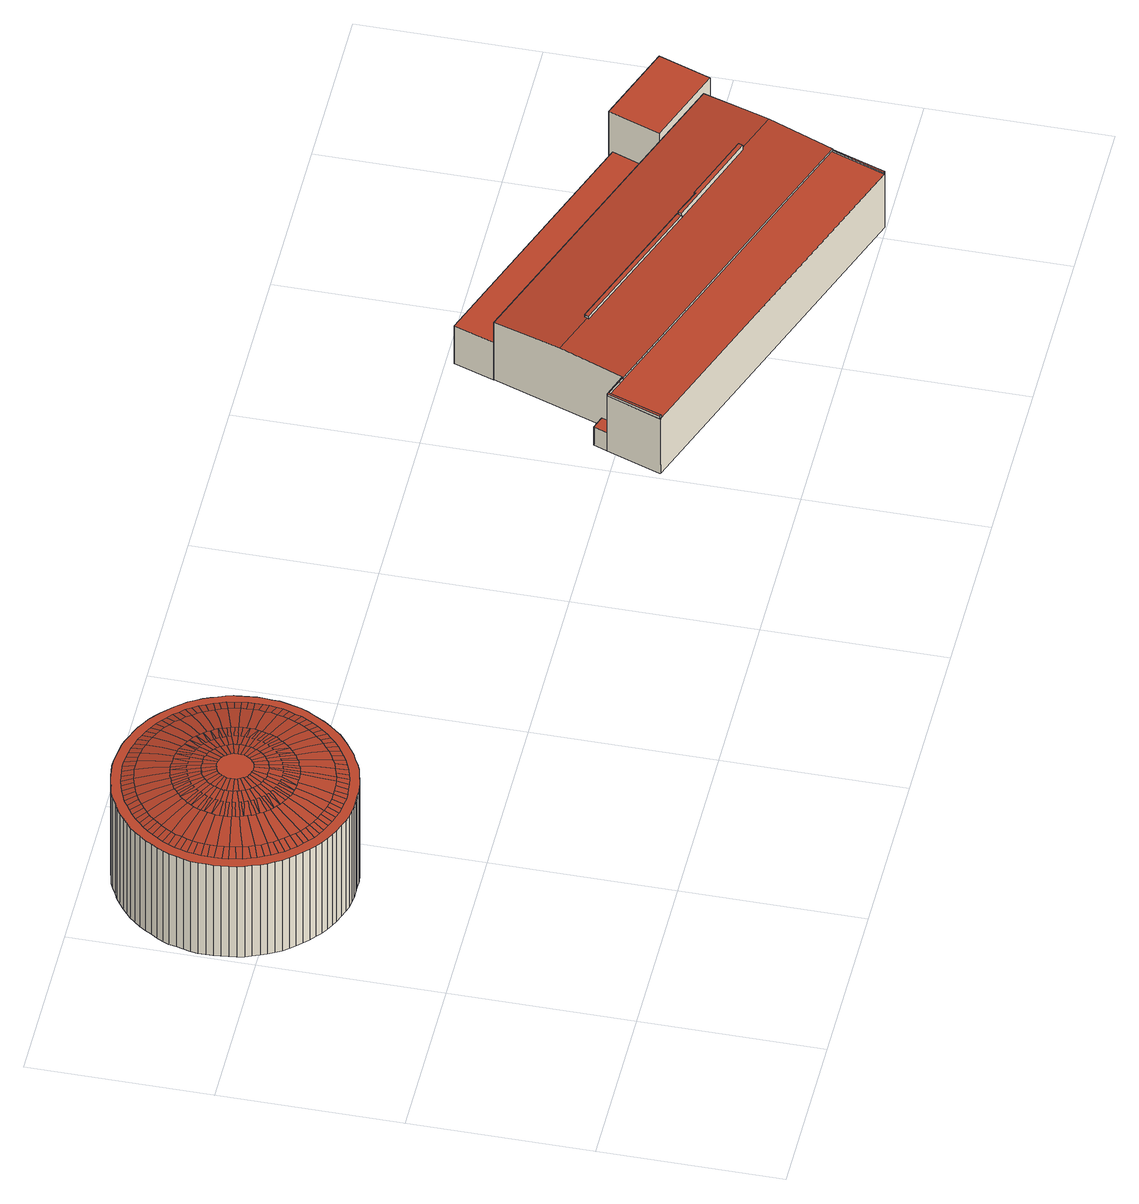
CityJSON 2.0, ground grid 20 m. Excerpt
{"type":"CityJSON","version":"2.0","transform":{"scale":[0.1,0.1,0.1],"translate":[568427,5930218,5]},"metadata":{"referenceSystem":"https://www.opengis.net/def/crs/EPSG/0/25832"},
"CityObjects":{
"building1":{"type":"Building","attributes":{"Grundfläche 2D":"514.789295","Grundhöhe NN":"5.382"},"geometry":[{"type":"Solid","lod":"3","boundaries":[[[[0,1,2,3,4,5,6,7,8,9,10,11,12,13,14,15,16,17,18,19,20,21,22,23,24,25,26,27,28,29,30,31,32,33,34,35,36,37,38,39,40,41,42,43,44,45,46,47,48,49,50,51,52,53,54,55,56,57,58,59,60,61,62,63,64,65,66,67,68,69,70,71,72,73,74,75,76,77,78,79,80,81,82,83,84,85,86,87,88,89,90,91,92,93,94,95,96,97,98,99],[100,101,102,103,104,105,106,107,108,109,110,111,112,113,114,115,116,117,118,119,120,121,122,123,124,125,126,127,128,129,130,131,132,133,134,135,136,137,138,139,140,141,142,143,144,145,146,147,148,149,150,151,152,153,154,155,156,157,158,159,160,161,162,163,164,165,166,167,168,169,170,171,172,173,174,175,176,177,178,179,180,181,182,183,184,185,186,187,188,189,190,191,192,193,194,195,196,197,198,199]],[[200,201,202,203,204,205,206,207,208,209]],[[210,211,212,213,214,202,201,215]],[[216,217,218,219,220,212,211,221]],[[222,223,224,225,226,218,217,227]],[[228,229,230,231,232,224,223,233]],[[234,235,236,237,238,230,229,239]],[[240,241,242,243,244,236,235,245]],[[246,247,248,249,250,242,241,251]],[[252,253,254,255,256,248,247,257]],[[258,259,260,261,262,254,253,263]],[[264,265,266,267,268,260,259,269]],[[270,271,272,273,274,266,265,275]],[[276,277,278,279,280,272,271,281]],[[282,283,284,285,286,278,277,287]],[[288,289,290,291,292,284,283,293]],[[294,295,296,297,298,290,289,299]],[[300,301,302,303,304,296,295,305]],[[306,307,308,309,310,302,301,311]],[[312,313,314,315,316,308,307,317]],[[318,319,320,321,322,314,313,323]],[[324,325,326,327,328,320,319,329]],[[330,331,332,333,334,326,325,335]],[[336,337,338,339,340,332,331,341]],[[342,343,344,345,346,338,337,347]],[[348,349,350,351,352,344,343,353]],[[354,355,356,357,358,350,349,359]],[[360,361,362,363,364,356,355,365]],[[366,367,368,369,370,362,361,371]],[[372,373,374,375,376,368,367,377]],[[378,379,380,381,382,374,373,383]],[[384,385,386,387,388,380,379,389]],[[384,389,379,378,383,373,372,377,367,366,371,361,360,365,355,354,359,349,348,353,343,342,347,337,336,341,331,330,335,325,324,329,319,318,323,313,312,317,307,306,311,301,300,305,295,294,299,289,288,293,283,282,287,277,276,281,271,270,275,265,264,269,259,258,263,253,252,257,247,246,251,241,240,245,235,234,239,229,228,233,223,222,227,217,216,221,211,210,215,201,200,209,208,207,390,391,392,393,394,385]],[[393,392,395,396,397,386,385,394]],[[390,207,206,398,399,395,392,391]],[[203,400,401,402,403,404,405,206,205,204]],[[214,406,407,408,400,203,202]],[[212,409,410,411,406,214,213]],[[219,412,413,414,415,409,212,220]],[[226,416,417,418,419,412,219,218]],[[224,420,421,422,416,226,225]],[[231,423,424,425,420,224,232]],[[238,426,427,428,429,423,231,230]],[[236,430,431,432,426,238,237]],[[243,433,434,435,436,430,236,244]],[[250,437,438,439,433,243,242]],[[248,440,441,442,443,437,250,249]],[[255,444,445,446,447,440,248,256]],[[262,448,449,450,451,444,255,254]],[[260,452,453,454,448,262,261]],[[267,455,456,457,452,260,268]],[[274,458,459,460,461,455,267,266]],[[272,462,463,464,458,274,273]],[[279,465,466,467,468,462,272,280]],[[286,469,470,471,465,279,278]],[[284,472,473,474,475,469,286,285]],[[291,476,477,478,479,472,284,292]],[[298,480,481,482,483,476,291,290]],[[296,484,485,486,487,480,298,297]],[[303,488,489,490,484,296,304]],[[310,491,492,493,494,488,303,302]],[[308,495,496,497,491,310,309]],[[315,498,499,500,495,308,316]],[[322,501,502,503,504,498,315,314]],[[320,505,506,507,501,322,321]],[[327,508,509,510,505,320,328]],[[334,511,512,513,508,327,326]],[[332,514,515,516,511,334,333]],[[339,517,518,519,514,332,340]],[[346,520,521,522,517,339,338]],[[344,523,524,525,526,520,346,345]],[[351,527,528,529,530,523,344,352]],[[358,531,532,533,534,527,351,350]],[[356,535,536,537,531,358,357]],[[363,538,539,540,535,356,364]],[[370,541,542,543,544,538,363,362]],[[368,545,546,547,548,541,370,369]],[[375,549,550,551,552,545,368,376]],[[382,553,554,555,556,549,375,374]],[[380,557,558,559,553,382,381]],[[387,560,561,562,557,380,388]],[[397,563,564,565,566,560,387,386]],[[395,567,568,569,570,563,397,396]],[[398,571,572,573,574,567,395,399]],[[405,575,576,571,398,206]],[[408,577,402,401,400]],[[403,575,405,404]],[[411,578,408,407,406]],[[415,411,410,409]],[[419,414,413,412]],[[422,579,418,417,416]],[[425,580,422,421,420]],[[429,425,424,423]],[[432,581,428,427,426]],[[436,432,431,430]],[[439,582,435,434,433]],[[443,439,438,437]],[[447,442,441,440]],[[451,446,445,444]],[[454,583,450,449,448]],[[457,584,454,453,452]],[[461,457,456,455]],[[464,585,460,459,458]],[[468,464,463,462]],[[471,586,467,466,465]],[[475,471,470,469]],[[479,474,473,472]],[[483,478,477,476]],[[487,482,481,480]],[[490,587,486,485,484]],[[494,490,489,488]],[[497,588,493,492,491]],[[500,589,497,496,495]],[[504,500,499,498]],[[507,590,503,502,501]],[[510,591,507,506,505]],[[513,592,510,509,508]],[[516,593,513,512,511]],[[519,594,516,515,514]],[[522,595,519,518,517]],[[526,522,521,520]],[[530,525,524,523]],[[534,529,528,527]],[[537,596,533,532,531]],[[540,597,537,536,535]],[[544,540,539,538]],[[548,543,542,541]],[[552,547,546,545]],[[556,551,550,549]],[[559,598,555,554,553]],[[562,599,559,558,557]],[[566,562,561,560]],[[570,565,564,563]],[[574,569,568,567]],[[576,573,572,571]],[[577,600,601,602,603,604,605,575,403,402]],[[578,606,607,608,601,600,577,408]],[[415,609,610,611,607,606,578,411]],[[419,612,613,614,610,609,415,414]],[[579,615,616,617,613,612,419,418]],[[580,618,619,620,616,615,579,422]],[[429,621,622,623,619,618,580,425]],[[581,624,625,626,622,621,429,428]],[[436,627,628,629,625,624,581,432]],[[582,630,631,632,628,627,436,435]],[[443,633,634,635,631,630,582,439]],[[447,636,637,638,634,633,443,442]],[[451,639,640,641,637,636,447,446]],[[583,642,643,644,640,639,451,450]],[[584,645,646,647,643,642,583,454]],[[461,648,649,650,646,645,584,457]],[[585,651,652,653,649,648,461,460]],[[468,654,655,656,652,651,585,464]],[[586,657,658,659,655,654,468,467]],[[475,660,661,662,658,657,586,471]],[[479,663,664,665,661,660,475,474]],[[483,666,667,668,664,663,479,478]],[[487,669,670,671,667,666,483,482]],[[587,672,673,674,670,669,487,486]],[[494,675,676,677,673,672,587,490]],[[588,678,679,680,676,675,494,493]],[[589,681,682,683,679,678,588,497]],[[504,684,685,686,682,681,589,500]],[[590,687,688,689,685,684,504,503]],[[591,690,691,692,688,687,590,507]],[[592,693,694,695,691,690,591,510]],[[593,696,697,698,694,693,592,513]],[[594,699,700,701,697,696,593,516]],[[595,702,703,704,700,699,594,519]],[[526,705,706,707,703,702,595,522]],[[530,708,709,710,706,705,526,525]],[[534,711,712,713,709,708,530,529]],[[596,714,715,716,712,711,534,533]],[[597,717,718,719,715,714,596,537]],[[544,720,721,722,718,717,597,540]],[[548,723,724,725,721,720,544,543]],[[552,726,727,728,724,723,548,547]],[[556,729,730,731,727,726,552,551]],[[598,732,733,734,730,729,556,555]],[[599,735,736,737,733,732,598,559]],[[566,738,739,740,736,735,599,562]],[[570,741,742,743,739,738,566,565]],[[574,744,745,746,742,741,570,569]],[[576,747,748,749,745,744,574,573]],[[605,604,748,747,576,575]],[[198,197,603,602]],[[199,198,602,601]],[[197,196,604,603]],[[100,199,601,608]],[[101,100,608,607]],[[102,101,607,611]],[[103,102,611,610]],[[104,103,610,614]],[[105,104,614,613]],[[106,105,613,617]],[[107,106,617,616]],[[108,107,616,620]],[[109,108,620,619]],[[110,109,619,623]],[[111,110,623,622]],[[112,111,622,626]],[[113,112,626,625]],[[114,113,625,629]],[[115,114,629,628]],[[116,115,628,632]],[[117,116,632,631]],[[118,117,631,635]],[[119,118,635,634]],[[120,119,634,638]],[[121,120,638,637]],[[122,121,637,641]],[[123,122,641,640]],[[124,123,640,644]],[[125,124,644,643]],[[126,125,643,647]],[[127,126,647,646]],[[128,127,646,650]],[[129,128,650,649]],[[130,129,649,653]],[[131,130,653,652]],[[132,131,652,656]],[[133,132,656,655]],[[134,133,655,659]],[[135,134,659,658]],[[136,135,658,662]],[[137,136,662,661]],[[138,137,661,665]],[[139,138,665,664]],[[140,139,664,668]],[[141,140,668,667]],[[142,141,667,671]],[[143,142,671,670]],[[144,143,670,674]],[[145,144,674,673]],[[146,145,673,677]],[[147,146,677,676]],[[148,147,676,680]],[[149,148,680,679]],[[150,149,679,683]],[[151,150,683,682]],[[152,151,682,686]],[[153,152,686,685]],[[154,153,685,689]],[[155,154,689,688]],[[156,155,688,692]],[[157,156,692,691]],[[158,157,691,695]],[[159,158,695,694]],[[160,159,694,698]],[[161,160,698,697]],[[162,161,697,701]],[[163,162,701,700]],[[164,163,700,704]],[[165,164,704,703]],[[166,165,703,707]],[[167,166,707,706]],[[168,167,706,710]],[[169,168,710,709]],[[170,169,709,713]],[[171,170,713,712]],[[172,171,712,716]],[[173,172,716,715]],[[174,173,715,719]],[[175,174,719,718]],[[176,175,718,722]],[[177,176,722,721]],[[178,177,721,725]],[[179,178,725,724]],[[180,179,724,728]],[[181,180,728,727]],[[182,181,727,731]],[[183,182,731,730]],[[184,183,730,734]],[[185,184,734,733]],[[186,185,733,737]],[[187,186,737,736]],[[188,187,736,740]],[[189,188,740,739]],[[190,189,739,743]],[[191,190,743,742]],[[192,191,742,746]],[[193,192,746,745]],[[194,193,745,749]],[[195,194,749,748]],[[196,195,748,604]],[[750,751,2,1]],[[751,752,3,2]],[[752,753,4,3]],[[753,754,5,4]],[[754,755,6,5]],[[756,750,1,0]],[[757,758,94,93]],[[758,759,95,94]],[[759,760,96,95]],[[760,761,97,96]],[[761,762,98,97]],[[762,763,99,98]],[[763,756,0,99]],[[755,764,7,6]],[[764,765,8,7]],[[765,766,9,8]],[[766,767,10,9]],[[767,768,11,10]],[[768,769,12,11]],[[769,770,13,12]],[[770,771,14,13]],[[771,772,15,14]],[[772,773,16,15]],[[773,774,17,16]],[[774,775,18,17]],[[775,776,19,18]],[[776,777,20,19]],[[777,778,21,20]],[[778,779,22,21]],[[779,780,23,22]],[[780,781,24,23]],[[781,782,25,24]],[[782,783,26,25]],[[783,784,27,26]],[[784,785,28,27]],[[785,786,29,28]],[[786,787,30,29]],[[787,788,31,30]],[[788,789,32,31]],[[789,790,33,32]],[[790,791,34,33]],[[791,792,35,34]],[[792,793,36,35]],[[793,794,37,36]],[[794,795,38,37]],[[795,796,39,38]],[[796,797,40,39]],[[797,798,41,40]],[[798,799,42,41]],[[799,800,43,42]],[[800,801,44,43]],[[801,802,45,44]],[[802,803,46,45]],[[803,804,47,46]],[[804,805,48,47]],[[805,806,49,48]],[[806,807,50,49]],[[807,808,51,50]],[[808,809,52,51]],[[809,810,53,52]],[[810,811,54,53]],[[811,812,55,54]],[[812,813,56,55]],[[813,814,57,56]],[[814,815,58,57]],[[815,816,59,58]],[[816,817,60,59]],[[817,818,61,60]],[[818,819,62,61]],[[819,820,63,62]],[[820,821,64,63]],[[821,822,65,64]],[[822,823,66,65]],[[823,824,67,66]],[[824,825,68,67]],[[825,826,69,68]],[[826,827,70,69]],[[827,828,71,70]],[[828,829,72,71]],[[829,830,73,72]],[[830,831,74,73]],[[831,832,75,74]],[[832,833,76,75]],[[833,834,77,76]],[[834,835,78,77]],[[835,836,79,78]],[[836,837,80,79]],[[837,838,81,80]],[[838,839,82,81]],[[839,840,83,82]],[[840,841,84,83]],[[841,842,85,84]],[[842,843,86,85]],[[843,844,87,86]],[[844,845,88,87]],[[845,846,89,88]],[[846,847,90,89]],[[847,848,91,90]],[[848,849,92,91]],[[849,757,93,92]],[[757,849,848,847,846,845,844,843,842,841,840,839,838,837,836,835,834,833,832,831,830,829,828,827,826,825,824,823,822,821,820,819,818,817,816,815,814,813,812,811,810,809,808,807,806,805,804,803,802,801,800,799,798,797,796,795,794,793,792,791,790,789,788,787,786,785,784,783,782,781,780,779,778,777,776,775,774,773,772,771,770,769,768,767,766,765,764,755,754,753,752,751,750,756,763,762,761,760,759,758]]]],"semantics":{"surfaces":[{"type":"RoofSurface"},{"type":"WallSurface"},{"type":"GroundSurface"}],"values":[[0,0,0,0,0,0,0,0,0,0,0,0,0,0,0,0,0,0,0,0,0,0,0,0,0,0,0,0,0,0,0,0,0,0,0,0,0,0,0,0,0,0,0,0,0,0,0,0,0,0,0,0,0,0,0,0,0,0,0,0,0,0,0,0,0,0,0,0,0,0,0,0,0,0,0,0,0,0,0,0,0,0,0,0,0,0,0,0,0,0,0,0,0,0,0,0,0,0,0,0,0,0,0,0,0,0,0,0,0,0,0,0,0,0,0,0,0,0,0,0,0,0,0,0,0,0,0,0,0,0,0,0,0,0,0,0,0,0,0,0,0,0,0,0,0,0,0,0,0,0,0,0,0,0,0,0,0,0,0,0,0,0,0,0,0,0,0,0,0,0,0,0,0,0,0,0,0,0,0,0,0,0,0,0,0,0,0,0,0,0,0,0,0,0,0,0,0,0,0,0,0,0,0,0,0,0,0,0,0,0,0,0,0,0,0,0,0,0,0,0,0,0,0,0,0,0,0,0,0,0,0,0,0,0,0,0,0,0,0,0,0,0,0,0,0,0,0,0,0,0,0,0,0,0,0,0,0,0,0,0,0,0,0,0,0,0,0,0,0,0,0,0,0,0,0,0,0,0,0,0,0,0,0,0,0,1,1,1,1,1,1,1,1,1,1,1,1,1,1,1,1,1,1,1,1,1,1,1,1,1,1,1,1,1,1,1,1,1,1,1,1,1,1,1,1,1,1,1,1,1,1,1,1,1,1,1,1,1,1,1,1,1,1,1,1,1,1,1,1,1,1,1,1,1,1,1,1,1,1,1,1,1,1,1,1,1,1,1,1,1,1,1,1,1,1,1,1,1,1,1,1,1,1,1,1,2]]}}]},
"building2":{"type":"Building","attributes":{"Grundfläche 2D":"909.849297","Grundhöhe NN":"5.181"},"children":["building2-1","building2-2","building2-3","building2-4"],"geometry":[{"type":"Solid","lod":"3","boundaries":[[[[850,851,852,853,854,855,856,857,858]],[[859,860,861,862,863,864]],[[865,866,867,862,861,860,859]],[[868,869,870,871]],[[869,858,857,872,873,870]],[[851,850,858,869,874,875,876]],[[853,852,851,876,877]],[[854,853,877,878]],[[866,865,859,864,879,872,857,856]],[[854,880,867,866,856,855]],[[862,867,880,854,878,881,863]],[[864,863,881,879]],[[871,870,873,882]],[[868,871,882,883]],[[869,868,883,874]],[[872,879,881,878,877,876,875,874,883,882,873]]]],"semantics":{"surfaces":[{"type":"RoofSurface"},{"type":"WallSurface"},{"type":"GroundSurface"}],"values":[[0,0,0,0,1,1,1,1,1,1,1,1,1,1,1,2]]}}]},
"building2-1":{"type":"BuildingInstallation","parents":["building2"],"geometry":[{"type":"MultiSurface","lod":"3","boundaries":[[[884,880,885,886]],[[886,885,855,852]],[[884,886,852,853]],[[880,884,853,854]],[[885,880,854,855]]],"semantics":{"surfaces":[{"type":"RoofSurface"},{"type":"WallSurface"}],"values":[0,1,1,1,1]}}]},
"building2-2":{"type":"BuildingInstallation","parents":["building2"],"geometry":[{"type":"MultiSurface","lod":"3","boundaries":[[[887,866,865,888,889,890]],[[857,858,888,865]],[[858,850,889,888]],[[890,889,850,891]],[[887,890,891,892]],[[856,866,887,892]],[[866,856,857,865]]],"semantics":{"surfaces":[{"type":"RoofSurface"},{"type":"WallSurface"}],"values":[0,1,1,1,1,1,1]}}]},
"building2-3":{"type":"BuildingInstallation","parents":["building2"],"geometry":[{"type":"MultiSurface","lod":"3","boundaries":[[[893,894,895,896,897,898,899]],[[896,900,901,897]],[[898,897,901,902]],[[902,860,903,893,899,898]],[[894,893,903,904]]],"semantics":{"surfaces":[{"type":"RoofSurface"},{"type":"WallSurface"}],"values":[0,1,1,1,1]}}]},
"building2-4":{"type":"BuildingInstallation","parents":["building2"],"geometry":[{"type":"MultiSurface","lod":"3","boundaries":[[[905,906,907,908,909,910,911,912]],[[894,904,913,910,909]],[[913,861,914,912,911,910]],[[905,912,914,915]],[[915,916,906,905]],[[900,896,907,906,916]],[[896,895,894,909,908,907]]],"semantics":{"surfaces":[{"type":"RoofSurface"},{"type":"WallSurface"}],"values":[0,1,1,1,1,1,1]}}]},
"building3":{"type":"Building","attributes":{"Grundfläche 2D":"147.894088","Grundhöhe NN":"5.118"},"geometry":[{"type":"Solid","lod":"3","boundaries":[[[[917,918,919,920]],[[921,922,920,919]],[[922,923,917,920]],[[923,924,918,917]],[[924,921,919,918]],[[924,923,922,921]]]],"semantics":{"surfaces":[{"type":"RoofSurface"},{"type":"WallSurface"},{"type":"GroundSurface"}],"values":[[0,1,1,1,1,2]]}}]},
"building4":{"type":"Building","attributes":{"Grundfläche 2D":"59.866404","Grundhöhe NN":"5.163"},"geometry":[{"type":"Solid","lod":"3","boundaries":[[[[925,926,927,928]],[[929,930,928,927]],[[930,931,925,928]],[[931,932,926,925]],[[932,929,927,926]],[[932,931,930,929]]]],"semantics":{"surfaces":[{"type":"RoofSurface"},{"type":"WallSurface"},{"type":"GroundSurface"}],"values":[[0,1,1,1,1,2]]}}]}
},
"vertices":[
[134,322,131],[142,322,131],[150,323,131],[158,325,131],[166,327,131],[174,329,131],[181,332,131],[188,336,131],[195,339,131],[202,344,131],[209,349,131],[215,354,131],[221,359,131],[226,365,131],[231,371,131],[236,378,131],[240,385,131],[244,392,131],[248,399,131],[251,406,131],[253,414,131],[255,422,131],[257,430,131],[257,438,131],[258,446,131],[258,454,131],[257,462,131],[256,470,131],[255,478,131],[253,486,131],[250,493,131],[247,501,131],[244,508,131],[240,515,131],[236,522,131],[231,528,131],[226,534,131],[220,540,131],[214,546,131],[208,551,131],[202,556,131],[195,560,131],[188,564,131],[181,567,131],[173,570,131],[165,573,131],[158,575,131],[150,576,131],[142,577,131],[134,578,131],[126,578,131],[118,577,131],[110,576,131],[102,574,131],[94,572,131],[86,570,131],[79,567,131],[72,563,131],[65,560,131],[58,555,131],[51,550,131],[45,545,131],[39,540,131],[34,534,131],[29,528,131],[24,521,131],[20,514,131],[16,507,131],[12,500,131],[9,493,131],[7,485,131],[5,477,131],[3,469,131],[2,461,131],[2,453,131],[2,445,131],[3,437,131],[4,429,131],[5,421,131],[7,413,131],[10,406,131],[13,398,131],[16,391,131],[20,384,131],[24,377,131],[29,371,131],[34,365,131],[40,359,131],[46,353,131],[52,348,131],[58,343,131],[65,339,131],[72,335,131],[79,332,131],[87,329,131],[95,326,131],[102,324,131],[110,323,131],[118,322,131],[126,322,131],[119,333,132],[112,334,132],[105,335,132],[98,337,132],[91,339,132],[84,342,132],[77,345,132],[71,348,132],[64,352,132],[58,357,132],[53,361,132],[47,366,132],[42,372,132],[37,377,132],[33,383,132],[29,390,132],[26,396,132],[22,403,132],[20,409,132],[17,417,132],[16,424,132],[14,431,132],[13,438,132],[13,446,132],[13,453,132],[13,460,132],[14,468,132],[15,475,132],[17,482,132],[19,489,132],[22,496,132],[25,503,132],[29,509,132],[33,515,132],[37,521,132],[42,527,132],[47,532,132],[52,537,132],[58,542,132],[64,546,132],[70,550,132],[76,554,132],[83,557,132],[90,560,132],[97,562,132],[104,564,132],[111,565,132],[119,566,132],[126,567,132],[133,567,132],[141,566,132],[148,565,132],[155,564,132],[162,562,132],[169,560,132],[176,557,132],[183,554,132],[189,551,132],[196,547,132],[202,542,132],[207,538,132],[213,533,132],[218,527,132],[223,522,132],[227,516,132],[231,510,132],[234,503,132],[238,496,132],[240,490,132],[243,483,132],[244,475,132],[246,468,132],[247,461,132],[247,454,132],[247,446,132],[247,439,132],[246,431,132],[245,424,132],[243,417,132],[240,410,132],[238,403,132],[235,397,132],[231,390,132],[227,384,132],[223,378,132],[218,372,132],[213,367,132],[208,362,132],[202,357,132],[196,353,132],[190,349,132],[184,345,132],[177,342,132],[170,339,132],[163,337,132],[156,335,132],[149,334,132],[141,333,132],[134,332,132],[127,332,132],[129,430,152],[128,430,152],[127,415,150],[129,415,150],[131,415,150],[133,415,150],[136,415,150],[133,430,152],[132,430,152],[131,430,152],[126,431,152],[125,431,152],[120,416,150],[122,415,150],[125,415,150],[127,430,152],[122,432,152],[121,432,152],[114,418,150],[116,417,150],[118,417,150],[123,431,152],[119,433,152],[118,434,152],[109,422,150],[110,421,150],[112,419,150],[120,433,152],[116,436,152],[115,437,152],[104,426,150],[105,425,150],[107,423,150],[117,435,152],[114,439,152],[113,440,152],[100,432,150],[101,430,150],[102,428,150],[115,438,152],[112,442,152],[112,443,152],[97,438,150],[98,436,150],[99,434,150],[113,441,152],[111,445,152],[111,446,152],[95,444,150],[96,442,150],[96,440,150],[111,444,152],[111,449,152],[111,450,152],[95,451,150],[95,448,150],[95,446,150],[111,448,152],[111,452,152],[111,454,152],[96,457,150],[95,455,150],[95,453,150],[111,451,152],[112,456,152],[112,457,152],[98,463,150],[97,461,150],[96,459,150],[111,455,152],[113,459,152],[114,460,152],[101,469,150],[100,467,150],[99,465,150],[113,458,152],[115,462,152],[116,463,152],[105,474,150],[104,473,150],[102,471,150],[115,461,152],[118,465,152],[119,466,152],[110,478,150],[108,477,150],[107,476,150],[117,464,152],[121,467,152],[122,467,152],[116,482,150],[114,481,150],[112,480,150],[120,466,152],[125,468,152],[126,468,152],[122,484,150],[120,483,150],[118,482,150],[123,468,152],[128,469,152],[129,469,152],[129,484,150],[127,484,150],[124,484,150],[127,469,152],[132,469,152],[133,469,152],[135,484,150],[133,484,150],[131,484,150],[131,469,152],[135,468,152],[136,468,152],[142,482,150],[140,483,150],[138,484,150],[134,468,152],[139,467,152],[140,466,152],[148,480,150],[146,481,150],[144,482,150],[138,467,152],[142,465,152],[143,464,152],[153,476,150],[151,477,150],[150,478,150],[141,466,152],[144,462,152],[145,461,152],[158,471,150],[156,473,150],[155,474,150],[144,463,152],[147,459,152],[147,458,152],[161,465,150],[160,467,150],[159,469,150],[146,460,152],[148,456,152],[149,455,152],[164,459,150],[163,461,150],[162,463,150],[148,457,152],[149,453,152],[149,451,152],[165,453,150],[164,455,150],[164,457,150],[149,454,152],[149,449,152],[149,448,152],[165,446,150],[165,449,150],[165,451,150],[149,450,152],[149,445,152],[149,444,152],[164,440,150],[164,442,150],[164,444,150],[149,447,152],[148,442,152],[147,441,152],[161,434,150],[162,436,150],[163,438,150],[148,443,152],[146,439,152],[145,438,152],[158,428,150],[159,430,150],[160,432,150],[147,440,152],[144,436,152],[143,435,152],[153,423,150],[155,425,150],[156,426,150],[145,437,152],[141,434,152],[140,433,152],[148,419,150],[150,421,150],[151,422,150],[142,434,152],[134,431,152],[135,431,152],[137,431,152],[138,432,152],[139,432,152],[142,417,150],[144,417,150],[146,418,150],[138,415,150],[140,416,150],[129,400,148],[132,400,148],[132,383,144],[136,383,144],[135,400,148],[138,400,148],[122,400,148],[125,400,148],[124,383,144],[116,402,148],[119,401,148],[116,384,144],[110,404,148],[113,403,148],[107,386,144],[111,385,144],[105,407,148],[107,405,148],[100,390,144],[104,388,144],[100,410,148],[102,408,148],[92,394,144],[95,414,148],[97,412,148],[86,399,144],[91,419,148],[93,416,148],[80,405,144],[83,402,144],[87,424,148],[89,421,148],[75,412,144],[84,430,148],[86,427,148],[70,419,144],[72,415,144],[82,435,148],[83,433,148],[67,427,144],[81,442,148],[81,439,148],[65,435,144],[66,431,144],[80,448,148],[80,445,148],[63,443,144],[64,439,144],[80,454,148],[80,451,148],[63,451,144],[63,447,144],[81,460,148],[81,457,148],[64,460,144],[83,466,148],[82,463,148],[66,468,144],[86,472,148],[84,469,148],[68,476,144],[67,472,144],[89,477,148],[87,475,148],[72,483,144],[92,482,148],[91,480,148],[77,490,144],[74,487,144],[97,487,148],[95,485,148],[82,497,144],[102,491,148],[99,489,148],[89,502,144],[86,500,144],[107,494,148],[104,492,148],[96,507,144],[92,505,144],[113,496,148],[110,495,148],[103,511,144],[99,509,144],[119,498,148],[116,497,148],[111,514,144],[107,512,144],[125,499,148],[122,499,148],[119,516,144],[131,499,148],[128,499,148],[128,516,144],[123,516,144],[138,499,148],[135,499,148],[136,516,144],[144,497,148],[141,498,148],[144,515,144],[150,495,148],[147,496,148],[152,513,144],[148,514,144],[155,492,148],[152,494,148],[160,509,144],[160,489,148],[158,491,148],[167,505,144],[165,485,148],[163,487,148],[174,500,144],[169,480,148],[167,483,148],[180,494,144],[173,475,148],[171,478,148],[185,487,144],[176,469,148],[174,472,148],[190,480,144],[178,464,148],[177,467,148],[193,472,144],[191,476,144],[179,457,148],[179,461,148],[195,464,144],[194,468,144],[180,451,148],[180,454,148],[197,456,144],[196,460,144],[180,445,148],[180,448,148],[197,448,144],[179,439,148],[179,442,148],[196,439,144],[177,433,148],[178,436,148],[194,431,144],[195,435,144],[174,427,148],[176,430,148],[192,423,144],[193,427,144],[171,422,148],[173,424,148],[188,416,144],[190,419,144],[167,417,148],[169,419,148],[183,409,144],[185,412,144],[163,412,148],[165,414,148],[177,402,144],[158,408,148],[161,410,148],[171,397,144],[153,405,148],[155,407,148],[164,392,144],[168,394,144],[147,403,148],[150,404,148],[157,388,144],[161,390,144],[141,401,148],[144,402,148],[149,385,144],[153,387,144],[141,383,144],[145,384,144],[128,383,144],[120,383,144],[96,392,144],[89,397,144],[77,408,144],[69,423,144],[63,456,144],[65,464,144],[70,480,144],[80,494,144],[115,515,144],[132,516,144],[140,516,144],[156,511,144],[164,507,144],[171,503,144],[177,497,144],[183,491,144],[188,484,144],[197,452,144],[197,443,144],[180,405,144],[174,399,144],[128,365,141],[127,346,136],[133,346,136],[140,346,136],[147,347,136],[143,366,141],[117,366,141],[114,347,136],[120,346,136],[107,368,141],[101,350,136],[108,348,136],[97,372,141],[89,354,136],[95,352,136],[87,377,141],[77,360,136],[83,357,136],[78,383,141],[66,367,136],[72,363,136],[70,390,141],[57,376,136],[61,371,136],[63,398,141],[48,386,136],[52,381,136],[57,406,141],[41,396,136],[44,391,136],[53,416,141],[35,408,136],[37,402,136],[49,426,141],[30,420,136],[32,414,136],[47,436,141],[27,433,136],[29,427,136],[46,447,141],[26,446,136],[27,439,136],[46,457,141],[26,459,136],[26,453,136],[47,468,141],[28,472,136],[27,466,136],[50,478,141],[32,484,136],[30,478,136],[55,488,141],[37,496,136],[34,491,136],[60,497,141],[44,508,136],[40,502,136],[66,505,141],[52,518,136],[48,513,136],[74,513,141],[61,527,136],[56,523,136],[82,519,141],[71,535,136],[66,531,136],[91,525,141],[83,542,136],[77,539,136],[101,529,141],[95,547,136],[88,545,136],[111,532,141],[107,551,136],[101,549,136],[122,534,141],[120,553,136],[113,552,136],[132,534,141],[133,553,136],[126,553,136],[143,533,141],[146,552,136],[139,553,136],[153,531,141],[159,549,136],[152,551,136],[163,527,141],[171,545,136],[165,547,136],[173,522,141],[183,539,136],[177,542,136],[182,516,141],[193,532,136],[188,536,136],[190,509,141],[203,523,136],[199,528,136],[197,501,141],[212,513,136],[208,518,136],[203,493,141],[219,503,136],[216,508,136],[207,483,141],[225,491,136],[222,497,136],[211,473,141],[230,479,136],[228,485,136],[213,463,141],[233,466,136],[231,472,136],[214,452,141],[234,453,136],[233,460,136],[214,442,141],[233,440,136],[234,447,136],[212,431,141],[231,427,136],[233,434,136],[210,421,141],[228,415,136],[230,421,136],[205,411,141],[223,403,136],[225,408,136],[200,402,141],[216,391,136],[220,397,136],[193,394,141],[208,381,136],[212,386,136],[186,386,141],[199,372,136],[204,376,136],[178,380,141],[189,364,136],[194,368,136],[169,374,141],[177,357,136],[183,360,136],[159,370,141],[165,352,136],[172,354,136],[149,367,141],[153,348,136],[159,350,136],[142,322,4],[150,323,4],[158,325,4],[166,327,4],[174,329,4],[181,332,4],[134,322,4],[79,332,4],[87,329,4],[95,326,4],[102,324,4],[110,323,4],[118,322,4],[126,322,4],[188,336,4],[195,339,4],[202,344,4],[209,349,4],[215,354,4],[221,359,4],[226,365,4],[231,371,4],[236,378,4],[240,385,4],[244,392,4],[248,399,4],[251,406,4],[253,414,4],[255,422,4],[257,430,4],[257,438,4],[258,446,4],[258,454,4],[257,462,4],[256,470,4],[255,478,4],[253,486,4],[250,493,4],[247,501,4],[244,508,4],[240,515,4],[236,522,4],[231,528,4],[226,534,4],[220,540,4],[214,546,4],[208,551,4],[202,556,4],[195,560,4],[188,564,4],[181,567,4],[173,570,4],[165,573,4],[158,575,4],[150,576,4],[142,577,4],[134,578,4],[126,578,4],[118,577,4],[110,576,4],[102,574,4],[94,572,4],[86,570,4],[79,567,4],[72,563,4],[65,560,4],[58,555,4],[51,550,4],[45,545,4],[39,540,4],[34,534,4],[29,528,4],[24,521,4],[20,514,4],[16,507,4],[12,500,4],[9,493,4],[7,485,4],[5,477,4],[3,469,4],[2,461,4],[2,453,4],[2,445,4],[3,437,4],[4,429,4],[5,421,4],[7,413,4],[10,406,4],[13,398,4],[16,391,4],[20,384,4],[24,377,4],[29,371,4],[34,365,4],[40,359,4],[46,353,4],[52,348,4],[58,343,4],[65,339,4],[72,335,4],
[807,150,79],[807,149,79],[1214,2,79],[1216,2,79],[1237,61,79],[1236,62,79],[856,199,79],[857,200,79],[829,210,79],[882,271,86],[932,253,86],[1213,152,86],[1263,134,86],[1290,208,82],[909,346,82],[857,200,82],[856,199,82],[1237,61,82],[835,225,27],[829,210,27],[845,205,27],[850,220,27],[857,200,2],[845,205,2],[829,210,2],[807,150,2],[807,149,2],[1216,2,2],[1237,61,2],[909,346,2],[1237,61,81],[1290,208,2],[850,220,2],[835,225,2],
[1216,2,81],[1236,62,81],[1214,2,81],
[831,208,82],[829,210,82],[807,150,82],[810,149,82],[810,149,79],[831,208,79],
[931,251,89],[1099,190,89],[1100,193,89],[1101,194,89],[1101,195,89],[933,256,89],[932,253,89],[1101,194,86],[1101,195,86],[933,256,86],[931,251,86],[1099,190,86],
[1133,184,92],[1132,182,92],[1101,194,92],[1100,193,92],[1099,190,92],[1212,150,92],[1213,152,92],[1214,155,92],[1212,150,86],[1214,155,86],[1133,184,86],[1132,182,86],
[925,391,54],[909,346,54],[1197,242,54],[1214,287,54],[1197,242,1],[1214,287,1],[925,391,1],[909,346,1],
[1352,268,66],[1260,301,66],[1239,243,66],[1331,210,66],[1239,243,2],[1331,210,2],[1352,268,2],[1260,301,2]
]}
